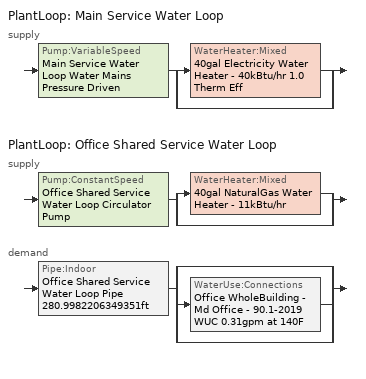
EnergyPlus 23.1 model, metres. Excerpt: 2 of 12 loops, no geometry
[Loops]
PlantLoop 'Main Service Water Loop'
 supply: Pump:VariableSpeed 'Main Service Water Loop Water Mains Pressure Driven' > split
  | WaterHeater:Mixed '40gal Electricity Water Heater - 40kBtu/hr 1.0 Therm Eff'
  | bypass
PlantLoop 'Office Shared Service Water Loop'
 supply: Pump:ConstantSpeed 'Office Shared Service Water Loop Circulator Pump' > split
  | WaterHeater:Mixed '40gal NaturalGas Water Heater - 11kBtu/hr'
  | bypass
 demand: Pipe:Indoor 'Office Shared Service Water Loop Pipe 280.9982206349351ft' > split
  | bypass
  | WaterUse:Connections 'Office WholeBuilding - Md Office - 90.1-2019 WUC 0.31gpm at 140F'
  | bypass
[Material] Roughness=Smooth; Thermal Absorptance=0.9; Solar Absorptance=0.7; Visible Absorptance=0.7
Name | Thickness {m} | Conductivity {W/m-K} | Density {kg/m3} | Specific Heat {J/kg-K}
Copper pipe 0.75in type L | 0.001143 | 386 | 8906.27 | 385.1856
Fiberglass batt 0.5in | 0.0127 | 0.0663448 | 11.2129 | 837.36
[Construction]
Copper pipe 0.75in type L with 0.5in fiberglass batt: Fiberglass batt 0.5in, Copper pipe 0.75in type L
[PlantLoop] Fluid Type=Water; Maximum Loop Temperature {C}=60; Minimum Loop Temperature {C}=10; Maximum Loop Flow Rate {m3/s}=Autosize; Minimum Loop Flow Rate {m3/s}=0; Plant Loop Volume {m3}=Autocalculate; Load Distribution Scheme=Optimal; Plant Loop Demand Calculation Scheme=SingleSetpoint; Common Pipe Simulation=None
Name | Plant Equipment Operation Scheme
Main Service Water Loop | Main Service Water Loop Operation Schemes
Office Shared Service Water Loop | Office Shared Service Water Loop Operation Schemes
[Sizing:Plant] Loop Type=Heating; Design Loop Exit Temperature {C}=60; Loop Design Temperature Difference {deltaC}=5; Sizing Option=NonCoincident; Zone Timesteps in Averaging Window=1; Coincident Sizing Factor Mode=None
Main Service Water Loop; Office Shared Service Water Loop
[Pump:VariableSpeed]
Main Service Water Loop Water Mains Pressure Driven: Design Maximum Flow Rate {m3/s}=Autosize; Design Pump Head {Pa}=0.001; Design Power Consumption {W}=Autosize; Motor Efficiency=0.7; Fraction of Motor Inefficiencies to Fluid Stream=0; Coefficient 1 of the Part Load Performance Curve=0; Coefficient 2 of the Part Load Performance Curve=3.2485; Coefficient 3 of the Part Load Performance Curve=-4.7443; Coefficient 4 of the Part Load Performance Curve=2.5294; Design Minimum Flow Rate {m3/s}=0; Pump Control Type=Intermittent; Skin Loss Radiative Fraction=0.5; Design Power Sizing Method=PowerPerFlowPerPressure; Design Electric Power per Unit Flow Rate {W/(m3/s)}=348701.1; Design Shaft Power per Unit Flow Rate per Unit Head {W/((m3/s)-Pa)}=1.28205; Design Minimum Flow Rate Fraction=0
[SetpointManager:Scheduled] Control Variable=Temperature; Schedule=Service Water Loop Temp - 140F
Name | Setpoint Node or NodeList
Service hot water setpoint manager | Main Service Water Loop Supply Outlet Node
Service hot water setpoint manager 1 | Office Shared Service Water Loop Supply Outlet Node
[PlantEquipmentOperationSchemes] Control Scheme Object Type 1=PlantEquipmentOperation:HeatingLoad; Control Scheme Schedule Name 1=Always On Discrete
Name | Control Scheme Name 1
Main Service Water Loop Operation Schemes | Main Service Water Loop Heating Operation Scheme
Office Shared Service Water Loop Operation Schemes | Office Shared Service Water Loop Heating Operation Scheme
[PlantEquipmentOperation:HeatingLoad] Load Range Lower Limit 1 {W}=0; Load Range Upper Limit 1 {W}=1000000000
Name | Range Equipment List Name 1
Main Service Water Loop Heating Operation Scheme | Main Service Water Loop Heating Equipment List
Office Shared Service Water Loop Heating Operation Scheme | Office Shared Service Water Loop Heating Equipment List
[PlantEquipmentList]
Main Service Water Loop Heating Equipment List: WaterHeater:Mixed, 40gal Electricity Water Heater - 40kBtu/hr 1.0 Therm Eff
Office Shared Service Water Loop Heating Equipment List: WaterHeater:Mixed, 40gal NaturalGas Water Heater - 11kBtu/hr
[WaterHeater:Mixed] Tank Volume {m3}=0.151416; Setpoint Temperature Schedule=Service Water Loop Temp - 140F; Deadband Temperature Difference {deltaC}=2; Maximum Temperature Limit {C}=60; Heater Control Type=Cycle; Heater Ignition Minimum Flow Rate {m3/s}=0; Heater Ignition Delay {s}=0; On Cycle Parasitic Heat Fraction to Tank=0; Off Cycle Loss Fraction to Zone=1; On Cycle Loss Fraction to Zone=1; Use Side Effectiveness=1; Source Side Effectiveness=1; Use Side Design Flow Rate {m3/s}=Autosize; Source Side Design Flow Rate {m3/s}=Autosize; Indirect Water Heating Recovery Time {hr}=1.5; Source Side Flow Control Mode=IndirectHeatPrimarySetpoint
Name | Heater Maximum Capacity {W} | Heater Fuel Type | Heater Thermal Efficiency | Off Cycle Parasitic Fuel Consumption Rate {W} | Off Cycle Parasitic Fuel Type | Off Cycle Parasitic Heat Fraction to Tank | On Cycle Parasitic Fuel Consumption Rate {W} | On Cycle Parasitic Fuel Type | Ambient Temperature Indicator | Off Cycle Loss Coefficient to Ambient Temperature {W/K} | On Cycle Loss Coefficient to Ambient Temperature {W/K} | Ambient Temperature Schedule
40gal Electricity Water Heater - 40kBtu/hr 1.0 Therm Eff | 11722.8 | Electricity | 1 | 571 | Electricity | 0 | 571 | Electricity | Zone | 1.20802 | 1.20802
40gal NaturalGas Water Heater - 11kBtu/hr | 3292.78 | NaturalGas | 0.78 | 0 | NaturalGas | 0.8 | 0 | NaturalGas | Schedule | 6 | 6 | Water Heater Ambient Temp Schedule - 71.6f
[WaterHeater:Sizing] Design Mode=PeakDraw; Time Storage Can Meet Peak Draw {hr}=0.538503; Time for Tank Recovery {hr}=0; Nominal Tank Volume for Autosizing Plant Connections {m3}=1
40gal Electricity Water Heater - 40kBtu/hr 1.0 Therm Eff; 40gal NaturalGas Water Heater - 11kBtu/hr
[Pump:ConstantSpeed]
Office Shared Service Water Loop Circulator Pump: Design Flow Rate {m3/s}=Autosize; Design Pump Head {Pa}=29890.7; Design Power Consumption {W}=Autosize; Motor Efficiency=0.3; Fraction of Motor Inefficiencies to Fluid Stream=0; Pump Control Type=Intermittent; Design Power Sizing Method=PowerPerFlowPerPressure; Design Electric Power per Unit Flow Rate {W/(m3/s)}=348701.1; Design Shaft Power per Unit Flow Rate per Unit Head {W-s/m3-Pa}=1.28205
[Pipe:Indoor]
Office Shared Service Water Loop Pipe 280.9982206349351ft: Construction=Copper pipe 0.75in type L with 0.5in fiberglass batt; Environment Type=Schedule; Ambient Temperature Schedule=Temporary Pipe Indoor Ambient Temp 67.3F; Ambient Air Velocity Schedule=Office Shared Service Water Loop Piping Air Velocity - 0.67mph; Pipe Inside Diameter {m}=0.019939; Pipe Length {m}=85.6483
[WaterUse:Connections]
Office WholeBuilding - Md Office - 90.1-2019 WUC 0.31gpm at 140F: Drain Water Heat Exchanger Type=None; Drain Water Heat Exchanger Destination=Plant; Water Use Equipment Name 1=Office WholeBuilding - Md Office - 90.1-2019 Service Water Use 0.31gpm at 140F
[WaterUse:Equipment]
Office WholeBuilding - Md Office - 90.1-2019 Service Water Use 0.31gpm at 140F: Peak Flow Rate {m3/s}=1.97395e-05; Flow Rate Fraction Schedule=OfficeMedium BLDG_SWH_SCH; Target Temperature Schedule=Mixed Water At Faucet Temp - 140F; Sensible Fraction Schedule=Fraction Sensible - 0.2; Latent Fraction Schedule=Fraction Latent - 0.05
[Schedule:Day:Interval]
Fraction Latent - 0.05 Default: No, 24:00, 0.05
Fraction Sensible - 0.2 Default: No, 24:00, 0.2
Mixed Water At Faucet Temp - 140F Default; Service Water Loop Temp - 140F Default: No, 24:00, 60
Office Shared Service Water Loop Piping Air Velocity - 0.67mph Default: No, 24:00, 0.3
OfficeMedium BLDG_SWH_SCH Default: Average, 04:00, 0, 04:10, 0.00166667, 04:20, 0.00333333, 04:30, 0.005, 04:40, 0.00666667, 04:50, 0.00833333, 05:00, 0.01, 05:10, 0.0116667, 05:20, 0.0133333, 05:30, 0.015, 05:40, 0.0166667, 05:50, 0.0183333, 06:00, 0.02, 06:10, 0.0216667, 06:20, 0.0233333, 06:30, 0.025, 06:40, 0.0266667, 06:50, 0.0283333, 07:00, 0.03, 07:10, 0.0316667, 07:20, 0.0333333, 07:30, 0.035, 07:40, 0.0366667, 07:50, 0.0383333, 08:00, 0.04, 10:00, 0.04, 10:09, 0.0416667, 10:19, 0.0433333, 10:29, 0.045, 10:39, 0.0466667, 10:49, 0.0483333, 10:59, 0.05, 11:09, 0.0516667, 11:19, 0.0533333, 11:29, 0.055, 11:39, 0.0566667, 11:49, 0.0583333, 11:59, 0.06, 12:00, 0.06, 12:30, 0.06, 12:39, 0.065, 12:49, 0.07, 12:59, 0.075, 13:09, 0.08, 13:19, 0.085, 13:29, 0.09, 13:30, 0.09, 13:39, 0.085, 13:49, 0.08, 13:59, 0.075, 14:09, 0.07, 14:19, 0.065, 14:29, 0.06, 14:30, 0.06, 14:39, 0.0566667, 14:49, 0.0533333, 14:59, 0.05, 15:09, 0.0466667, 15:19, 0.0433333, 15:29, 0.04, 15:30, 0.04, 16:30, 0.04, 16:40, 0.0377778, 16:50, 0.0355556, 17:00, 0.0333333, 17:10, 0.0311111, 17:20, 0.0288889, 17:30, 0.0266667, 17:40, 0.0244444, 17:50, 0.0222222, 18:00, 0.02, 18:10, 0.0177778, 18:20, 0.0155556, 18:30, 0.0133333, 18:40, 0.0111111, 18:50, 0.00888889, 19:00, 0.00666667, 19:10, 0.00444444, 19:20, 0.00222222, 19:30, 0, 24:00, 0
OfficeMedium BLDG_SWH_SCH SmrDsn|Wkdy Day: Average, 00:10, 0.226667, 00:20, 0.218333, 00:30, 0.21, 00:40, 0.2, 00:50, 0.19, 01:00, 0.18, 01:10, 0.17, 01:20, 0.16, 01:30, 0.15, 01:40, 0.153333, 01:50, 0.156667, 02:00, 0.16, 02:10, 0.163333, 02:20, 0.166667, 02:30, 0.17, 02:40, 0.155, 02:50, 0.14, 03:00, 0.125, 03:10, 0.11, 03:20, 0.095, 03:30, 0.08, 03:40, 0.075, 03:50, 0.07, 04:00, 0.065, 04:10, 0.06, 04:20, 0.055, 04:30, 0.05, 05:00, 0.05, 05:10, 0.0493056, 05:20, 0.0486111, 05:30, 0.0479167, 05:40, 0.0472222, 05:50, 0.0465278, 06:00, 0.0458333, 06:10, 0.0451389, 06:20, 0.0444444, 06:30, 0.04375, 06:40, 0.0430556, 06:50, 0.0423611, 07:00, 0.0416667, 07:10, 0.0409722, 07:20, 0.0402778, 07:30, 0.0395833, 07:40, 0.0388889, 07:50, 0.0381944, 08:00, 0.0375, 08:10, 0.0368056, 08:20, 0.0361111, 08:30, 0.0354167, 08:40, 0.0347222, 08:50, 0.0340278, 09:00, 0.0333333, 09:10, 0.0326389, 09:20, 0.0319444, 09:30, 0.03125, 09:39, 0.0305556, 09:49, 0.0298611, 09:59, 0.0291667, 10:09, 0.0284722, 10:19, 0.0277778, 10:29, 0.0270833, 10:39, 0.0263889, 10:49, 0.0256944, 10:59, 0.025, 11:09, 0.0243056, 11:19, 0.0236111, 11:29, 0.0229167, 11:39, 0.0222222, 11:49, 0.0215278, 11:59, 0.0208333, 12:09, 0.0201389, 12:19, 0.0194444, 12:29, 0.01875, 12:39, 0.0180556, 12:49, 0.0173611, 12:59, 0.0166667, 13:09, 0.0159722, 13:19, 0.0152778, 13:29, 0.0145833, 13:39, 0.0138889, 13:49, 0.0131944, 13:59, 0.0125, 14:09, 0.0118056, 14:19, 0.0111111, 14:29, 0.0104167, 14:39, 0.00972222, 14:49, 0.00902778, 14:59, 0.00833333, 15:09, 0.00763889, 15:19, 0.00694444, 15:29, 0.00625, 15:39, 0.00555556, 15:49, 0.00486111, 15:59, 0.00416667, 16:09, 0.00347222, 16:19, 0.00277778, 16:29, 0.00208333, 16:39, 0.00138889, 16:49, 0.000694444, 16:59, 4.44089e-16, 17:00, 0, 21:30, 0, 21:40, 0.0733333, 21:50, 0.146667, 22:00, 0.22, 22:10, 0.293333, 22:20, 0.366667, 22:30, 0.44, 22:40, 0.41, 22:50, 0.38, 23:00, 0.35, 23:10, 0.32, 23:20, 0.29, 23:30, 0.26, 23:40, 0.251667, 23:50, 0.243333, 24:00, 0.235
OfficeMedium BLDG_SWH_SCH Summer Design Day: No, 06:00, 0, 07:00, 0.07, 08:00, 0.19, 09:00, 0.35, 10:00, 0.38, 11:00, 0.39, 12:00, 0.47, 13:00, 0.57, 14:00, 0.54, 15:00, 0.34, 16:00, 0.33, 17:00, 0.44, 18:00, 0.26, 19:00, 0.21, 20:00, 0.15, 21:00, 0.17, 22:00, 0.08, 24:00, 0.05
OfficeMedium BLDG_SWH_SCH Winter Design Day: No, 06:00, 0, 07:00, 0.07, 08:00, 0.11, 09:00, 0.15, 10:00, 0.21, 11:00, 0.19, 12:00, 0.23, 13:00, 0.2, 14:00, 0.19, 15:00, 0.15, 16:00, 0.13, 17:00, 0.14, 19:00, 0.07, 24:00, 0
OfficeMedium BLDG_SWH_SCH WntrDsn|Sat Day: Average, 05:30, 0, 05:40, 0.0116667, 05:50, 0.0233333, 06:00, 0.035, 06:10, 0.0466667, 06:20, 0.0583333, 06:30, 0.07, 06:40, 0.0766667, 06:50, 0.0833333, 07:00, 0.09, 07:10, 0.0966667, 07:20, 0.103333, 07:30, 0.11, 07:40, 0.116667, 07:50, 0.123333, 08:00, 0.13, 08:09, 0.136667, 08:19, 0.143333, 08:29, 0.15, 08:30, 0.15, 08:39, 0.16, 08:49, 0.17, 08:59, 0.18, 09:09, 0.19, 09:19, 0.2, 09:29, 0.21, 09:30, 0.21, 09:39, 0.206667, 09:49, 0.203333, 09:59, 0.2, 10:09, 0.196667, 10:19, 0.193333, 10:29, 0.19, 10:30, 0.19, 10:39, 0.196667, 10:49, 0.203333, 10:59, 0.21, 11:09, 0.216667, 11:19, 0.223333, 11:29, 0.23, 11:30, 0.23, 11:39, 0.225, 11:49, 0.22, 11:59, 0.215, 12:09, 0.21, 12:19, 0.205, 12:29, 0.2, 12:30, 0.2, 12:39, 0.198333, 12:49, 0.196667, 12:59, 0.195, 13:09, 0.193333, 13:19, 0.191667, 13:29, 0.19, 13:30, 0.19, 13:39, 0.183333, 13:49, 0.176667, 13:59, 0.17, 14:09, 0.163333, 14:19, 0.156667, 14:29, 0.15, 14:30, 0.15, 14:39, 0.146667, 14:49, 0.143333, 14:59, 0.14, 15:09, 0.136667, 15:19, 0.133333, 15:29, 0.13, 15:30, 0.13, 15:39, 0.131667, 15:49, 0.133333, 15:59, 0.135, 16:09, 0.136667, 16:19, 0.138333, 16:30, 0.14, 16:40, 0.128333, 16:50, 0.116667, 17:00, 0.105, 17:10, 0.0933333, 17:20, 0.0816667, 17:30, 0.07, 18:00, 0.07, 18:10, 0.0641667, 18:20, 0.0583333, 18:30, 0.0525, 18:40, 0.0466667, 18:50, 0.0408333, 19:00, 0.035, 19:10, 0.0291667, 19:20, 0.0233333, 19:30, 0.0175, 19:40, 0.0116667, 19:50, 0.00583333, 20:00, 0, 24:00, 0
Water Heater Ambient Temp Schedule - 71.6f Default: No, 24:00, 22
[Schedule:Week:Daily]
Fraction Latent - 0.05 Week Rule - Jan1-Dec31: Fraction Latent - 0.05 Default, Fraction Latent - 0.05 Default, Fraction Latent - 0.05 Default, Fraction Latent - 0.05 Default, Fraction Latent - 0.05 Default, Fraction Latent - 0.05 Default, Fraction Latent - 0.05 Default, Fraction Latent - 0.05 Default, Fraction Latent - 0.05 Default, Fraction Latent - 0.05 Default, Fraction Latent - 0.05 Default, Fraction Latent - 0.05 Default
Fraction Sensible - 0.2 Week Rule - Jan1-Dec31: Fraction Sensible - 0.2 Default, Fraction Sensible - 0.2 Default, Fraction Sensible - 0.2 Default, Fraction Sensible - 0.2 Default, Fraction Sensible - 0.2 Default, Fraction Sensible - 0.2 Default, Fraction Sensible - 0.2 Default, Fraction Sensible - 0.2 Default, Fraction Sensible - 0.2 Default, Fraction Sensible - 0.2 Default, Fraction Sensible - 0.2 Default, Fraction Sensible - 0.2 Default
Mixed Water At Faucet Temp - 140F Week Rule - Jan1-Dec31: Mixed Water At Faucet Temp - 140F Default, Mixed Water At Faucet Temp - 140F Default, Mixed Water At Faucet Temp - 140F Default, Mixed Water At Faucet Temp - 140F Default, Mixed Water At Faucet Temp - 140F Default, Mixed Water At Faucet Temp - 140F Default, Mixed Water At Faucet Temp - 140F Default, Mixed Water At Faucet Temp - 140F Default, Mixed Water At Faucet Temp - 140F Default, Mixed Water At Faucet Temp - 140F Default, Mixed Water At Faucet Temp - 140F Default, Mixed Water At Faucet Temp - 140F Default
Office Shared Service Water Loop Piping Air Velocity - 0.67mph Week Rule - Jan1-Dec31: Office Shared Service Water Loop Piping Air Velocity - 0.67mph Default, Office Shared Service Water Loop Piping Air Velocity - 0.67mph Default, Office Shared Service Water Loop Piping Air Velocity - 0.67mph Default, Office Shared Service Water Loop Piping Air Velocity - 0.67mph Default, Office Shared Service Water Loop Piping Air Velocity - 0.67mph Default, Office Shared Service Water Loop Piping Air Velocity - 0.67mph Default, Office Shared Service Water Loop Piping Air Velocity - 0.67mph Default, Office Shared Service Water Loop Piping Air Velocity - 0.67mph Default, Office Shared Service Water Loop Piping Air Velocity - 0.67mph Default, Office Shared Service Water Loop Piping Air Velocity - 0.67mph Default, Office Shared Service Water Loop Piping Air Velocity - 0.67mph Default, Office Shared Service Water Loop Piping Air Velocity - 0.67mph Default
OfficeMedium BLDG_SWH_SCH Week Rule - Jan1-Dec31: OfficeMedium BLDG_SWH_SCH Default, OfficeMedium BLDG_SWH_SCH SmrDsn|Wkdy Day, OfficeMedium BLDG_SWH_SCH SmrDsn|Wkdy Day, OfficeMedium BLDG_SWH_SCH SmrDsn|Wkdy Day, OfficeMedium BLDG_SWH_SCH SmrDsn|Wkdy Day, OfficeMedium BLDG_SWH_SCH SmrDsn|Wkdy Day, OfficeMedium BLDG_SWH_SCH WntrDsn|Sat Day, OfficeMedium BLDG_SWH_SCH Default, OfficeMedium BLDG_SWH_SCH Summer Design Day, OfficeMedium BLDG_SWH_SCH Winter Design Day, OfficeMedium BLDG_SWH_SCH Default, OfficeMedium BLDG_SWH_SCH Default
Service Water Loop Temp - 140F Week Rule - Jan1-Dec31: Service Water Loop Temp - 140F Default, Service Water Loop Temp - 140F Default, Service Water Loop Temp - 140F Default, Service Water Loop Temp - 140F Default, Service Water Loop Temp - 140F Default, Service Water Loop Temp - 140F Default, Service Water Loop Temp - 140F Default, Service Water Loop Temp - 140F Default, Service Water Loop Temp - 140F Default, Service Water Loop Temp - 140F Default, Service Water Loop Temp - 140F Default, Service Water Loop Temp - 140F Default
Water Heater Ambient Temp Schedule - 71.6f Week Rule - Jan1-Dec31: Water Heater Ambient Temp Schedule - 71.6f Default, Water Heater Ambient Temp Schedule - 71.6f Default, Water Heater Ambient Temp Schedule - 71.6f Default, Water Heater Ambient Temp Schedule - 71.6f Default, Water Heater Ambient Temp Schedule - 71.6f Default, Water Heater Ambient Temp Schedule - 71.6f Default, Water Heater Ambient Temp Schedule - 71.6f Default, Water Heater Ambient Temp Schedule - 71.6f Default, Water Heater Ambient Temp Schedule - 71.6f Default, Water Heater Ambient Temp Schedule - 71.6f Default, Water Heater Ambient Temp Schedule - 71.6f Default, Water Heater Ambient Temp Schedule - 71.6f Default
[Schedule:Year]
Fraction Latent - 0.05: Fraction Latent - 0.05 Week Rule - Jan1-Dec31, 1, 1, 12, 31
Fraction Sensible - 0.2: Fraction Sensible - 0.2 Week Rule - Jan1-Dec31, 1, 1, 12, 31
Mixed Water At Faucet Temp - 140F: Mixed Water At Faucet Temp - 140F Week Rule - Jan1-Dec31, 1, 1, 12, 31
Office Shared Service Water Loop Piping Air Velocity - 0.67mph: Office Shared Service Water Loop Piping Air Velocity - 0.67mph Week Rule - Jan1-Dec31, 1, 1, 12, 31
OfficeMedium BLDG_SWH_SCH: OfficeMedium BLDG_SWH_SCH Week Rule - Jan1-Dec31, 1, 1, 12, 31
Service Water Loop Temp - 140F: Service Water Loop Temp - 140F Week Rule - Jan1-Dec31, 1, 1, 12, 31
Water Heater Ambient Temp Schedule - 71.6f: Water Heater Ambient Temp Schedule - 71.6f Week Rule - Jan1-Dec31, 1, 1, 12, 31
[Schedule:Constant]
Name | Hourly Value
Always On Discrete | 1
Temporary Pipe Indoor Ambient Temp 67.3F | 19.6
